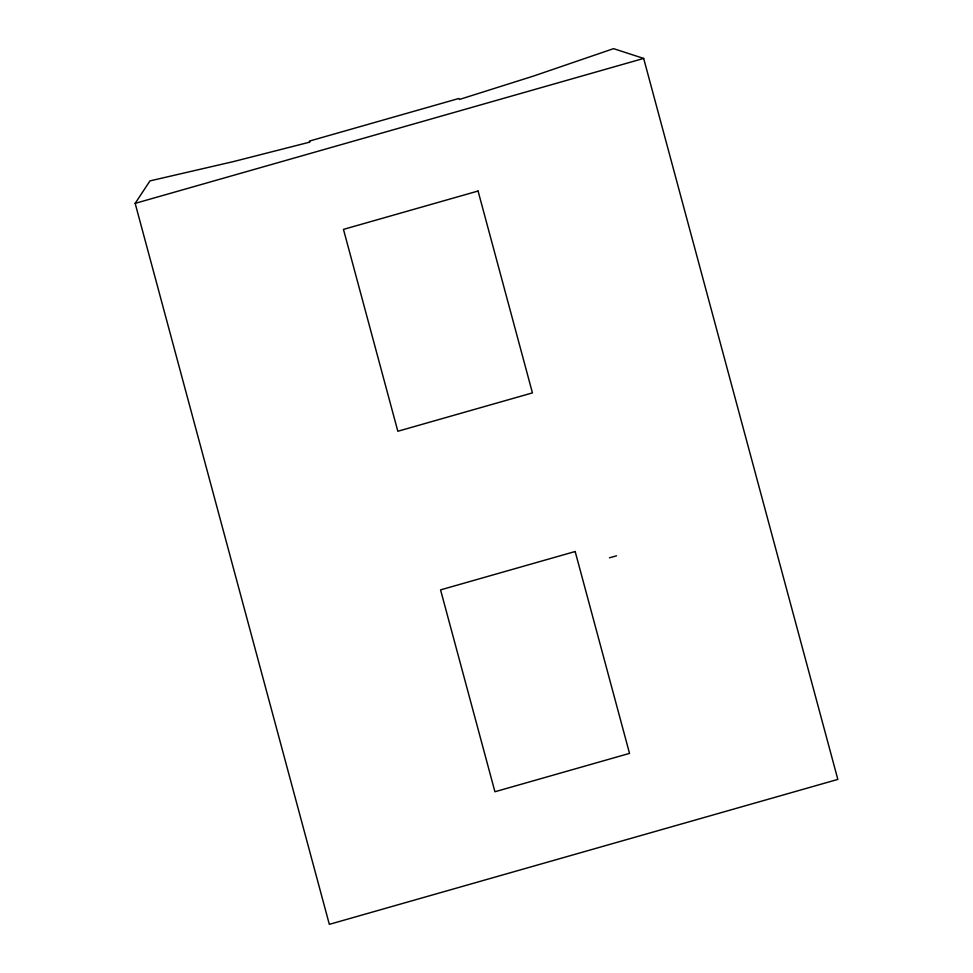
<?xml version="1.0" encoding="UTF-8"?>
<svg xmlns="http://www.w3.org/2000/svg" width="973" height="973" viewBox="0 0 973 973"><rect width="100%" height="100%" fill="white"/><g stroke="black" fill="none" stroke-linecap="round" stroke-linejoin="round"><path stroke-width="1.46" d="M135.162 203.369L149.976 180.893L233.629 161.542L309.84 142.107L309.353 141.097L458.915 98.468L459.39 99.477L533.605 76.028L613.549 48.65L643.664 58.429L837.838 779.409L329.336 924.35L135.162 203.369L643.664 58.429M609.463 557.821L616.554 555.802M478.071 191.024L343.469 229.385L397.835 431.258L532.438 392.897L478.071 191.024M575.165 551.509L440.562 589.881L494.929 791.754L629.531 753.382L575.165 551.509"/></g></svg>
